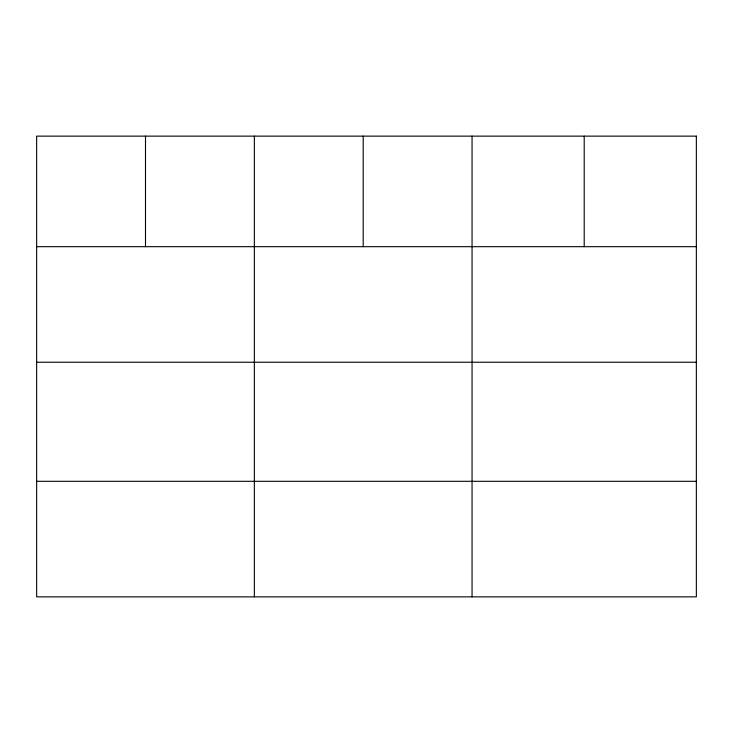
<?xml version="1.0" encoding="UTF-8"?>
<svg xmlns="http://www.w3.org/2000/svg" width="733" height="733" viewBox="0 0 733 733"><rect width="100%" height="100%" fill="white"/><g stroke="black" fill="none" stroke-linecap="round" stroke-linejoin="round"><path stroke-width="1.1" d="M36.65 246.682L696.35 246.682M36.65 362.239L696.35 362.239M36.65 481.306L696.35 481.306M584.201 136.136L584.201 246.682M472.052 136.136L472.052 596.864M363.202 136.136L363.202 246.682M254.351 136.136L254.351 596.864M145.501 136.136L145.501 246.682M696.35 136.136L36.65 136.136L36.65 596.864L696.35 596.864L696.35 136.136"/></g></svg>
